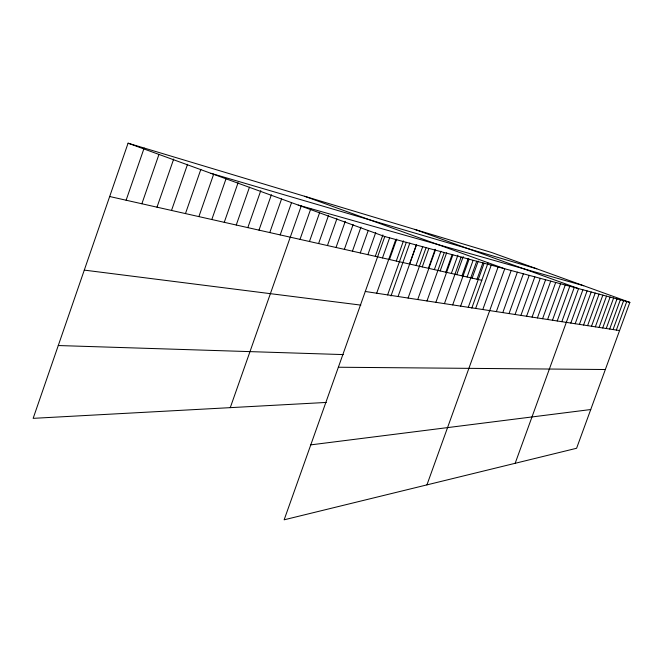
<?xml version="1.0" encoding="UTF-8"?>
<svg xmlns="http://www.w3.org/2000/svg" width="663" height="663" viewBox="0 0 663 663"><rect width="100%" height="100%" fill="white"/><g stroke="black" fill="none" stroke-linecap="round" stroke-linejoin="round"><path stroke-width="0.99" d="M629.85 302.386L384.797 236.558L284.145 519.809L576.595 448.271L629.85 302.386L491.764 252.553L128.075 143.191L33.15 418.345L326.271 402.441M126.119 200.218L144.153 148.031M141.874 203.765L158.905 154.595M156.998 207.171L173.689 159.037M171.518 210.444L187.554 164.267M185.466 213.585L200.864 169.33M198.892 216.602L213.652 174.245M211.812 219.511L225.942 179.018M224.251 222.32L238.1 182.69M236.252 225.014L249.479 187.198M247.821 227.624L260.783 190.629M258.984 230.136L271.399 194.748M269.775 232.564L281.584 198.917M280.192 234.909L291.413 203.002M230.268 407.654L301.234 206.027M300.016 239.376L310.814 208.729M309.455 241.498L319.665 212.55M318.588 243.553L328.558 215.326M327.439 245.55L336.928 218.715M336.025 247.481L345.266 221.351M344.354 249.354L353.122 224.575M352.426 251.178L360.962 227.086M360.266 252.943L368.222 230.517M367.882 254.658L375.73 232.556M375.283 256.324L382.891 234.901M382.476 257.94L389.645 237.785M376.683 293.22L395.794 239.517M389.471 259.515L396.739 239.07M396.267 261.048L403.452 240.884M387.606 294.902L406.328 242.343M390.979 295.963L409.842 243.031M409.527 264.031L416.389 244.796M398.065 296.51L416.414 245.053M415.983 265.482L422.754 246.512M408.093 298.052L426.085 247.655M422.273 266.899L428.812 248.575M428.389 268.275L435.193 249.247M417.723 299.535L435.376 250.15M434.356 269.617L440.936 251.219M426.98 300.952L444.293 252.545M440.166 270.927L446.663 252.76M445.826 272.203L452.108 254.667M435.873 302.32L452.87 254.849M451.346 273.446L457.901 255.164M444.434 303.637L461.125 257.062M456.732 274.656L463.205 256.606M461.987 275.841L468.252 258.379M452.68 304.905L469.072 259.2M467.117 277.001L472.968 260.708M460.619 306.124L476.722 261.255M472.122 278.129L478.247 261.081M477.012 279.222L482.929 262.772M468.277 307.3L484.106 263.236M471.791 308.129L487.976 263.078M475.661 308.436L491.225 265.15M482.797 309.53L498.104 266.998M426.931 484.885L504.742 268.78L304.657 196.289M496.347 311.618L511.165 270.504M502.794 312.604L517.372 272.17M509.027 313.566L523.38 273.786M515.06 314.494L529.198 275.352M520.911 315.389L534.826 276.861M526.579 316.259L540.287 278.327M532.074 317.105L545.583 279.753M537.403 317.925L550.721 281.129M542.574 318.721L555.702 282.471M547.597 319.491L560.542 283.772M552.478 320.246L565.241 285.032M557.218 320.975L569.807 286.259M561.834 321.679L574.249 287.452M515.159 463.304L578.567 288.612L414.706 229.381M570.81 323.063L582.893 289.772M575.177 323.735L587.103 290.9M579.429 324.381L591.197 292.002M583.564 325.019L595.183 293.071M587.592 325.641L599.062 294.115M591.512 326.246L602.841 295.126M595.341 326.834L606.521 296.121M599.062 327.406L610.109 297.082M602.692 327.961L613.606 298.019M606.239 328.508L617.013 298.938M609.695 329.039L620.344 299.833M613.06 329.552L623.585 300.704M616.358 330.058L626.759 301.557M310.773 444.873L590.741 409.535M338.362 367.236L605.344 369.515M58.269 345.531L343.277 354.589M84.292 270.114L360.854 305.113M365.288 291.471L619.565 330.555M109.677 196.521L481.794 280.3M298.217 205.074L583.763 285.753M210.95 173.333L536.815 268.813M128.075 143.191L384.797 236.558"/></g></svg>
